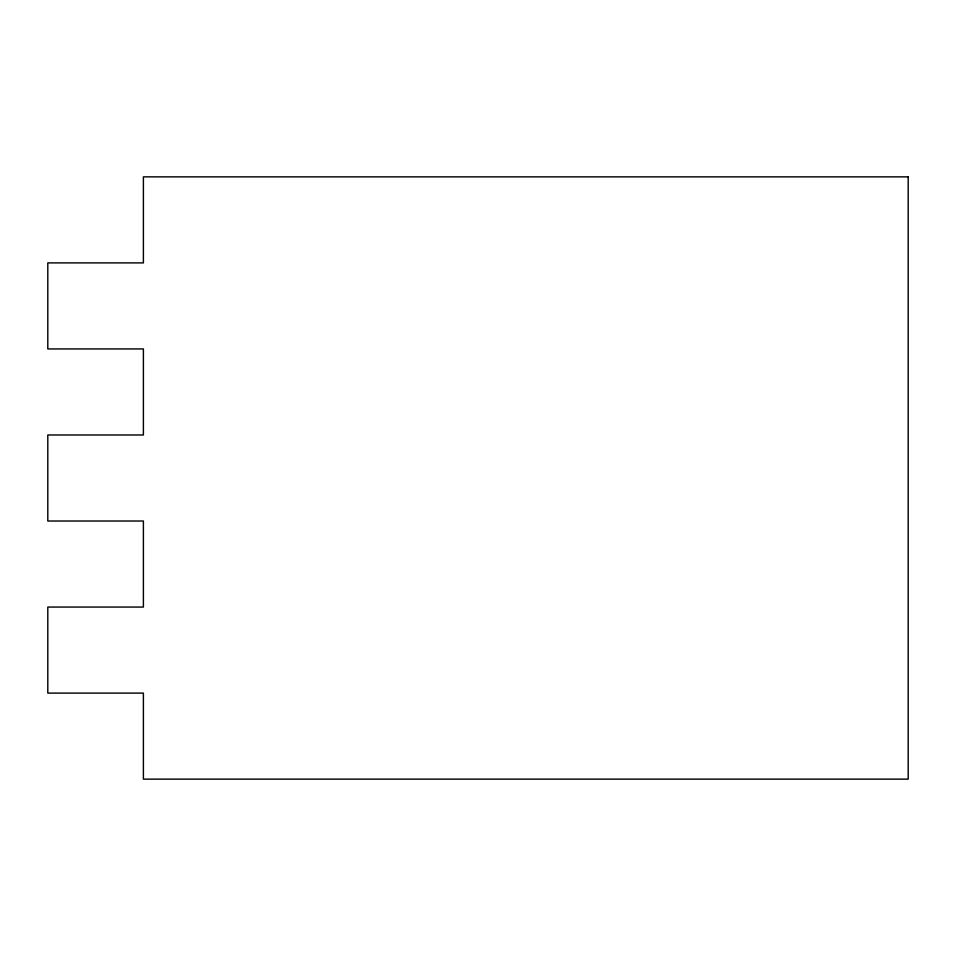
<?xml version="1.0" encoding="UTF-8"?>
<svg xmlns="http://www.w3.org/2000/svg" width="956" height="956" viewBox="0 0 956 956"><rect width="100%" height="100%" fill="white"/><g stroke="black" fill="none" stroke-linecap="round" stroke-linejoin="round"><path stroke-width="1.43" d="M908.2 176.86L143.4 176.86L143.4 262.9L47.8 262.9L47.8 348.94L143.4 348.94L143.4 434.98L47.8 434.98L47.8 521.02L143.4 521.02L143.4 607.06L47.8 607.06L47.8 693.1L143.4 693.1L143.4 779.14L908.2 779.14L908.2 176.86"/></g></svg>
